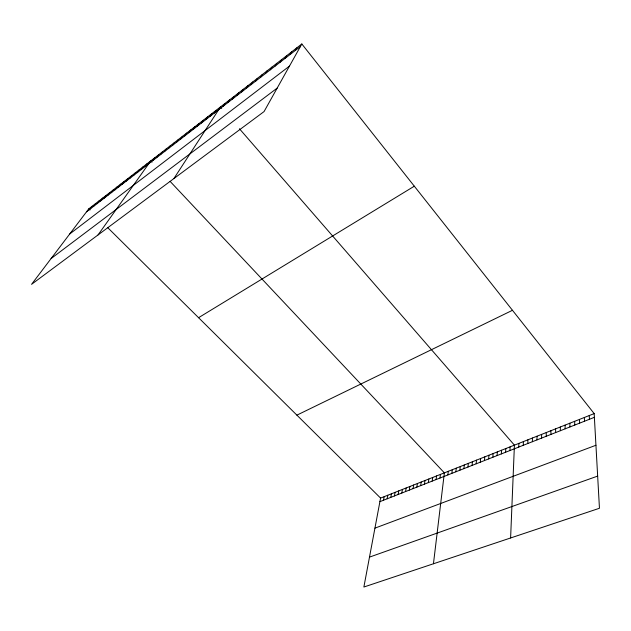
<?xml version="1.0" encoding="UTF-8"?>
<svg xmlns="http://www.w3.org/2000/svg" width="631" height="631" viewBox="0 0 631 631"><rect width="100%" height="100%" fill="white"/><g stroke="black" fill="none" stroke-linecap="round" stroke-linejoin="round"><path stroke-width="0.95" d="M546.249 436.258L546.257 432.55M541.595 438.088L541.627 434.38M536.973 439.91L537.02 436.202M532.375 441.716L532.446 438.017M527.808 443.514L527.895 439.815M523.265 445.297L523.375 441.605M518.753 447.071L518.879 443.38M510.613 537.967L514.415 445.147L239.433 128.756M509.935 450.534L510.1 446.851M505.628 452.23L505.817 448.546M501.353 453.91L501.558 450.234M497.094 455.582L497.323 451.906M492.866 457.246L493.111 453.579M488.662 458.903L488.915 455.235M484.474 460.543L484.75 456.883M480.317 462.176L480.609 458.516M476.184 463.801L476.492 460.149M472.075 465.418L472.398 461.766M467.981 467.027L468.328 463.383M463.919 468.628L464.274 464.984M459.873 470.213L460.251 466.577M455.858 471.799L456.245 468.155M451.859 473.368L452.261 469.732M447.884 474.93L448.302 471.302M433.45 563.767L444.366 472.856L170.125 181.397M439.996 478.03L440.446 474.409M436.084 479.568L436.549 475.948M432.196 481.098L432.677 477.478M428.331 482.62L428.828 479.008M424.482 484.127L424.994 480.522M420.656 485.633L421.185 482.029M416.854 487.132L417.391 483.527M413.068 488.615L413.62 485.018M409.306 490.098L409.874 486.501M405.559 491.565L406.143 487.976M401.837 493.032L402.428 489.443M398.137 494.491L398.745 490.902M394.454 495.934L395.069 492.354M390.786 497.378L391.417 493.797M387.142 498.805L387.789 495.24M383.522 500.233L384.176 496.668M107.491 227.428L380.58 498.088L363.874 587.027L599.45 508.27L594.173 413.597L301.831 43.973L88.758 208.861L31.55 284.344L264.058 111.577L301.831 43.973M295.269 50.512L296.736 47.909M290.197 54.432L291.688 51.821M285.165 58.32L286.679 55.694M280.172 62.177L281.71 59.543M275.211 66.01L276.772 63.36M270.297 69.804L271.882 67.146M265.422 73.575L267.023 70.901M260.579 77.313L262.212 74.632M255.784 81.028L257.424 78.331M251.02 84.712L252.684 82.006M246.287 88.364L247.975 85.65M241.594 91.984L243.306 89.263M236.94 95.589L238.668 92.852M232.318 99.154L234.062 96.417M227.736 102.703L229.495 99.95M223.185 106.213L224.967 103.46M173.888 178.573L220.464 106.939L221.702 108.358M214.311 113.067L216.125 110.291M209.989 116.412L211.827 113.627M205.698 119.724L207.552 116.932M201.447 123.013L203.308 120.213M197.211 126.279L199.096 123.471M193.015 129.529L194.916 126.713M188.85 132.747L190.759 129.923M184.709 135.949L186.642 133.117M180.6 139.12L182.54 136.288M176.522 142.275L178.478 139.435M172.468 145.406L174.44 142.559M168.445 148.514L170.433 145.658M164.446 151.606L166.45 148.742M160.479 154.666L162.49 151.803M156.535 157.718L158.562 154.84M152.623 160.739L154.666 157.86M98.042 234.929L150.793 160.858L152.016 162.151M144.878 166.726L146.944 163.831M141.044 169.692L143.119 166.789M137.235 172.634L139.325 169.731M133.449 175.552L135.555 172.649M129.694 178.455L131.808 175.544M125.963 181.342L128.093 178.423M122.256 184.205L124.394 181.286M118.573 187.052L120.726 184.126M114.921 189.876L117.082 186.942M111.285 192.684L113.462 189.75M107.68 195.468L109.857 192.534M104.091 198.244L106.284 195.302M100.526 200.997L102.735 198.047M96.993 203.726L99.209 200.776M93.475 206.447L95.699 203.49M89.981 209.145L92.221 206.187M86.51 211.827L300.38 46.56M69.71 233.991L289.463 66.105M51.079 258.576L277.159 88.119M198.568 317.693L414.315 186.192M296.893 415.143L512.467 310.294M380.58 498.088L594.173 413.597M379.909 501.653L594.386 417.336M374.94 528.139L595.94 445.257M369.498 557.118L597.66 476.097M88.758 208.861L89.957 210.052M589.251 415.545L589.433 419.284M584.353 417.485L584.511 421.216M579.487 419.41L579.629 423.141M574.652 421.319L574.77 425.049M569.848 423.22L569.943 426.942M565.068 425.113L565.147 428.828M560.328 426.99L560.375 430.705M555.603 428.851L555.635 432.566M550.918 430.705L550.926 434.42"/></g></svg>
